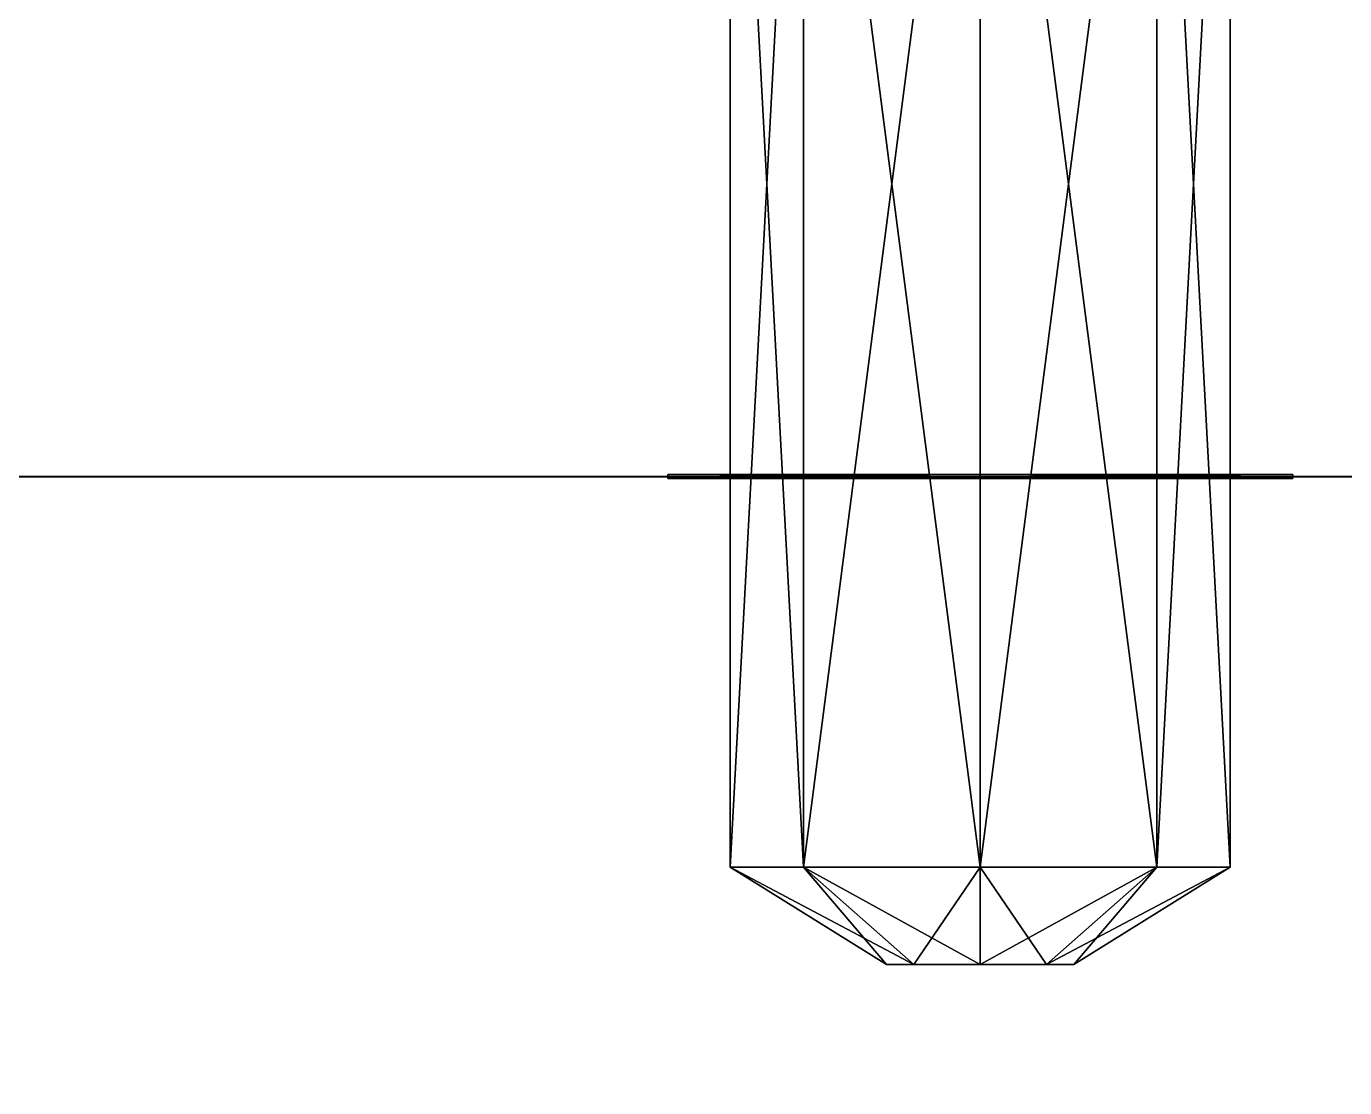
# Model space of a CAD drawing. Extents: x -150 to 2334, y -150 to 2984.
# Drawn here: x 2031.73 to 2052.83, y 36.01 to 53 of the extents above; entities that cross this region are included whole.
import ezdxf

# ---------------------------------------------------------------- set-up
doc = ezdxf.new("R2010")
doc.units = 0
for name, color, linetype in [('LAYER0', 7, 'CONTINUOUS'), ('LAYER14', 7, 'CONTINUOUS'), ('LAYER226', 7, 'CONTINUOUS'), ('LAYER278', 7, 'CONTINUOUS'), ('LAYER309', 7, 'CONTINUOUS'), ('LAYER31', 7, 'CONTINUOUS'), ('LAYER39', 7, 'CONTINUOUS'), ('LAYER409', 7, 'CONTINUOUS'), ('LAYER56', 7, 'CONTINUOUS'), ('LAYER6', 7, 'CONTINUOUS'), ('LAYER64', 7, 'CONTINUOUS')]:
    doc.layers.add(name, color=color, linetype=linetype)

msp = doc.modelspace()

# ---------------------------------------------------------------- linework, layer by layer
at = {"layer": 'LAYER0', "invisible_edges": 1}
for points in [[(2334, 2984, -5), (-150, -150, -5), (-150, 2984, -5), (2334, 2984, -5)], [(-150, -150, -5), (2334, 2984, -5), (2334, -150, -5), (-150, -150, -5)], [(2334, -150), (-150, 2984), (-150, -150), (2334, -150)], [(-150, 2984), (2334, -150), (2334, 2984), (-150, 2984)]]:
    msp.add_3dface(points, dxfattribs=at)
at = {"layer": 'LAYER14'}
for points in [[(2044.172, 39.54102, 854.1716), (2043, 39.54102, 857), (2044.172, 61.41602, 854.1716), (2044.172, 39.54102, 854.1716)], [(2044.172, 61.41602, 854.1716), (2043, 39.54102, 857), (2043, 61.41602, 857), (2044.172, 61.41602, 854.1716)], [(2044.172, 39.54102, 859.8284), (2043, 39.54102, 857), (2043, 61.41602, 857), (2044.172, 39.54102, 859.8284)], [(2044.172, 39.54102, 859.8284), (2043, 61.41602, 857), (2044.172, 61.41602, 859.8284), (2044.172, 39.54102, 859.8284)], [(2044.172, 39.54102, 854.1716), (2043, 39.54102, 857), (2043, 61.41602, 857), (2044.172, 39.54102, 854.1716)], [(2043, 61.41602, 857), (2044.172, 39.54102, 854.1716), (2044.172, 61.41602, 854.1716), (2043, 61.41602, 857)], [(2044.172, 39.54102, 859.8284), (2044.172, 61.41602, 859.8284), (2043, 61.41602, 857), (2044.172, 39.54102, 859.8284)], [(2044.172, 39.54102, 859.8284), (2043, 61.41602, 857), (2043, 39.54102, 857), (2044.172, 39.54102, 859.8284)], [(2044.172, 39.54102, 854.1716), (2043, 39.54102, 857), (2043, 61.41602, 857), (2044.172, 39.54102, 854.1716)], [(2043, 61.41602, 857), (2044.172, 39.54102, 854.1716), (2044.172, 61.41602, 854.1716), (2043, 61.41602, 857)], [(2044.172, 39.54102, 859.8284), (2043, 39.54102, 857), (2044.172, 61.41602, 859.8284), (2044.172, 39.54102, 859.8284)], [(2043, 39.54102, 857), (2044.172, 61.41602, 859.8284), (2043, 61.41602, 857), (2043, 39.54102, 857)], [(2047, 39.54102, 853), (2044.172, 39.54102, 854.1716), (2047, 61.41602, 853), (2047, 39.54102, 853)], [(2047, 61.41602, 853), (2044.172, 39.54102, 854.1716), (2044.172, 61.41602, 854.1716), (2047, 61.41602, 853)], [(2044.172, 39.54102, 859.8284), (2047, 39.54102, 861), (2044.172, 61.41602, 859.8284), (2044.172, 39.54102, 859.8284)], [(2044.172, 61.41602, 859.8284), (2047, 39.54102, 861), (2047, 61.41602, 861), (2044.172, 61.41602, 859.8284)], [(2044.172, 39.54102, 854.1716), (2047, 39.54102, 853), (2044.172, 61.41602, 854.1716), (2044.172, 39.54102, 854.1716)], [(2047, 39.54102, 853), (2044.172, 61.41602, 854.1716), (2047, 61.41602, 853), (2047, 39.54102, 853)], [(2044.172, 39.54102, 859.8284), (2047, 39.54102, 861), (2047, 61.41602, 861), (2044.172, 39.54102, 859.8284)], [(2047, 61.41602, 861), (2044.172, 39.54102, 859.8284), (2044.172, 61.41602, 859.8284), (2047, 61.41602, 861)], [(2044.172, 39.54102, 854.1716), (2047, 39.54102, 853), (2044.172, 61.41602, 854.1716), (2044.172, 39.54102, 854.1716)], [(2047, 39.54102, 853), (2044.172, 61.41602, 854.1716), (2047, 61.41602, 853), (2047, 39.54102, 853)], [(2044.172, 39.54102, 859.8284), (2047, 39.54102, 861), (2047, 61.41602, 861), (2044.172, 39.54102, 859.8284)], [(2047, 61.41602, 861), (2044.172, 39.54102, 859.8284), (2044.172, 61.41602, 859.8284), (2047, 61.41602, 861)], [(2049.828, 39.54102, 854.1716), (2047, 39.54102, 853), (2049.828, 61.41602, 854.1716), (2049.828, 39.54102, 854.1716)], [(2049.828, 61.41602, 854.1716), (2047, 39.54102, 853), (2047, 61.41602, 853), (2049.828, 61.41602, 854.1716)], [(2049.828, 61.41602, 859.8284), (2047, 61.41602, 861), (2049.828, 39.54102, 859.8284), (2049.828, 61.41602, 859.8284)], [(2049.828, 39.54102, 859.8284), (2047, 61.41602, 861), (2047, 39.54102, 861), (2049.828, 39.54102, 859.8284)], [(2049.828, 39.54102, 854.1716), (2047, 39.54102, 853), (2047, 61.41602, 853), (2049.828, 39.54102, 854.1716)], [(2047, 61.41602, 853), (2049.828, 39.54102, 854.1716), (2049.828, 61.41602, 854.1716), (2047, 61.41602, 853)], [(2049.828, 39.54102, 854.1716), (2047, 39.54102, 853), (2047, 61.41602, 853), (2049.828, 39.54102, 854.1716)], [(2047, 61.41602, 853), (2049.828, 39.54102, 854.1716), (2049.828, 61.41602, 854.1716), (2047, 61.41602, 853)], [(2049.828, 61.41602, 859.8284), (2047, 61.41602, 861), (2047, 39.54102, 861), (2049.828, 61.41602, 859.8284)], [(2047, 39.54102, 861), (2049.828, 61.41602, 859.8284), (2049.828, 39.54102, 859.8284), (2047, 39.54102, 861)], [(2051, 61.41602, 857), (2049.828, 61.41602, 859.8284), (2051, 39.54102, 857), (2051, 61.41602, 857)], [(2051, 39.54102, 857), (2049.828, 61.41602, 859.8284), (2049.828, 39.54102, 859.8284), (2051, 39.54102, 857)], [(2049.828, 61.41602, 854.1716), (2051, 61.41602, 857), (2049.828, 39.54102, 854.1716), (2049.828, 61.41602, 854.1716)], [(2049.828, 39.54102, 854.1716), (2051, 61.41602, 857), (2051, 39.54102, 857), (2049.828, 39.54102, 854.1716)], [(2049.828, 61.41602, 859.8284), (2051, 61.41602, 857), (2049.828, 39.54102, 859.8284), (2049.828, 61.41602, 859.8284)], [(2051, 61.41602, 857), (2049.828, 39.54102, 859.8284), (2051, 39.54102, 857), (2051, 61.41602, 857)], [(2049.828, 61.41602, 854.1716), (2051, 61.41602, 857), (2051, 39.54102, 857), (2049.828, 61.41602, 854.1716)], [(2051, 39.54102, 857), (2049.828, 61.41602, 854.1716), (2049.828, 39.54102, 854.1716), (2051, 39.54102, 857)], [(2042, 45.82227, 852), (2042, 45.82227, 862), (2052, 45.82227, 852), (2042, 45.82227, 852)], [(2052, 45.82227, 852), (2042, 45.82227, 862), (2052, 45.82227, 862), (2052, 45.82227, 852)], [(2042, 45.82227, 852), (2042, 45.75977, 852), (2042, 45.82227, 862), (2042, 45.82227, 852)], [(2042, 45.82227, 862), (2042, 45.75977, 852), (2042, 45.75977, 862), (2042, 45.82227, 862)], [(2052, 45.82227, 852), (2052, 45.75977, 852), (2042, 45.82227, 852), (2052, 45.82227, 852)], [(2042, 45.82227, 852), (2052, 45.75977, 852), (2042, 45.75977, 852), (2042, 45.82227, 852)], [(2042, 45.82227, 862), (2042, 45.75977, 862), (2052, 45.82227, 862), (2042, 45.82227, 862)], [(2052, 45.82227, 862), (2042, 45.75977, 862), (2052, 45.75977, 862), (2052, 45.82227, 862)], [(2052, 45.75977, 852), (2052, 45.75977, 862), (2042, 45.75977, 852), (2052, 45.75977, 852)], [(2042, 45.75977, 852), (2052, 45.75977, 862), (2042, 45.75977, 862), (2042, 45.75977, 852)], [(2044.172, 39.54102, 854.1716), (2045.5, 37.97852, 857), (2043, 39.54102, 857), (2044.172, 39.54102, 854.1716)], [(2045.5, 37.97852, 857), (2045.939, 37.97852, 858.0607), (2043, 39.54102, 857), (2045.5, 37.97852, 857)], [(2043, 39.54102, 857), (2045.939, 37.97852, 858.0607), (2044.172, 39.54102, 859.8284), (2043, 39.54102, 857)], [(2045.939, 37.97852, 855.9393), (2045.5, 37.97852, 857), (2043, 39.54102, 857), (2045.939, 37.97852, 855.9393)], [(2045.939, 37.97852, 855.9393), (2043, 39.54102, 857), (2044.172, 39.54102, 854.1716), (2045.939, 37.97852, 855.9393)], [(2045.5, 37.97852, 857), (2044.172, 39.54102, 859.8284), (2043, 39.54102, 857), (2045.5, 37.97852, 857)], [(2045.939, 37.97852, 855.9393), (2045.5, 37.97852, 857), (2044.172, 39.54102, 854.1716), (2045.939, 37.97852, 855.9393)], [(2047, 39.54102, 853), (2045.939, 37.97852, 855.9393), (2044.172, 39.54102, 854.1716), (2047, 39.54102, 853)], [(2047, 37.97852, 858.5), (2045.939, 37.97852, 858.0607), (2044.172, 39.54102, 859.8284), (2047, 37.97852, 858.5)], [(2047, 37.97852, 858.5), (2044.172, 39.54102, 859.8284), (2047, 39.54102, 861), (2047, 37.97852, 858.5)], [(2047, 37.97852, 855.5), (2045.939, 37.97852, 855.9393), (2044.172, 39.54102, 854.1716), (2047, 37.97852, 855.5)], [(2047, 37.97852, 855.5), (2044.172, 39.54102, 854.1716), (2047, 39.54102, 853), (2047, 37.97852, 855.5)], [(2045.5, 37.97852, 857), (2045.939, 37.97852, 858.0607), (2044.172, 39.54102, 859.8284), (2045.5, 37.97852, 857)], [(2047, 37.97852, 858.5), (2047, 39.54102, 861), (2044.172, 39.54102, 859.8284), (2047, 37.97852, 858.5)], [(2047, 37.97852, 858.5), (2044.172, 39.54102, 859.8284), (2045.939, 37.97852, 858.0607), (2047, 37.97852, 858.5)], [(2047, 37.97852, 855.5), (2045.939, 37.97852, 855.9393), (2047, 39.54102, 853), (2047, 37.97852, 855.5)], [(2048.061, 37.97852, 855.9393), (2047, 37.97852, 855.5), (2049.828, 39.54102, 854.1716), (2048.061, 37.97852, 855.9393)], [(2049.828, 39.54102, 854.1716), (2047, 37.97852, 855.5), (2047, 39.54102, 853), (2049.828, 39.54102, 854.1716)], [(2048.061, 37.97852, 858.0607), (2049.828, 39.54102, 859.8284), (2047, 37.97852, 858.5), (2048.061, 37.97852, 858.0607)], [(2047, 37.97852, 858.5), (2049.828, 39.54102, 859.8284), (2047, 39.54102, 861), (2047, 37.97852, 858.5)], [(2048.061, 37.97852, 858.0607), (2049.828, 39.54102, 859.8284), (2047, 39.54102, 861), (2048.061, 37.97852, 858.0607)], [(2048.061, 37.97852, 858.0607), (2047, 39.54102, 861), (2047, 37.97852, 858.5), (2048.061, 37.97852, 858.0607)], [(2049.828, 39.54102, 854.1716), (2048.061, 37.97852, 855.9393), (2047, 37.97852, 855.5), (2049.828, 39.54102, 854.1716)], [(2049.828, 39.54102, 854.1716), (2047, 37.97852, 855.5), (2047, 39.54102, 853), (2049.828, 39.54102, 854.1716)], [(2048.5, 37.97852, 857), (2049.828, 39.54102, 859.8284), (2048.061, 37.97852, 858.0607), (2048.5, 37.97852, 857)], [(2049.828, 39.54102, 854.1716), (2048.5, 37.97852, 857), (2048.061, 37.97852, 855.9393), (2049.828, 39.54102, 854.1716)], [(2051, 39.54102, 857), (2048.5, 37.97852, 857), (2048.061, 37.97852, 855.9393), (2051, 39.54102, 857)], [(2051, 39.54102, 857), (2048.061, 37.97852, 855.9393), (2049.828, 39.54102, 854.1716), (2051, 39.54102, 857)], [(2051, 39.54102, 857), (2049.828, 39.54102, 859.8284), (2048.061, 37.97852, 858.0607), (2051, 39.54102, 857)], [(2051, 39.54102, 857), (2048.061, 37.97852, 858.0607), (2048.5, 37.97852, 857), (2051, 39.54102, 857)], [(2051, 39.54102, 857), (2049.828, 39.54102, 859.8284), (2048.5, 37.97852, 857), (2051, 39.54102, 857)], [(2051, 39.54102, 857), (2048.5, 37.97852, 857), (2049.828, 39.54102, 854.1716), (2051, 39.54102, 857)], [(2048.061, 37.97852, 858.0607), (2045.5, 37.97852, 857), (2045.939, 37.97852, 858.0607), (2048.061, 37.97852, 858.0607)], [(2048.5, 37.97852, 857), (2045.939, 37.97852, 855.9393), (2045.5, 37.97852, 857), (2048.5, 37.97852, 857)], [(2048.5, 37.97852, 857), (2045.5, 37.97852, 857), (2048.061, 37.97852, 858.0607), (2048.5, 37.97852, 857)], [(2048.061, 37.97852, 858.0607), (2045.939, 37.97852, 858.0607), (2045.5, 37.97852, 857), (2048.061, 37.97852, 858.0607)], [(2048.5, 37.97852, 857), (2048.061, 37.97852, 858.0607), (2045.5, 37.97852, 857), (2048.5, 37.97852, 857)], [(2048.5, 37.97852, 857), (2045.5, 37.97852, 857), (2045.939, 37.97852, 855.9393), (2048.5, 37.97852, 857)], [(2047, 37.97852, 855.5), (2048.5, 37.97852, 857), (2045.939, 37.97852, 855.9393), (2047, 37.97852, 855.5)], [(2048.061, 37.97852, 858.0607), (2045.939, 37.97852, 858.0607), (2047, 37.97852, 858.5), (2048.061, 37.97852, 858.0607)], [(2048.061, 37.97852, 858.0607), (2047, 37.97852, 858.5), (2045.939, 37.97852, 858.0607), (2048.061, 37.97852, 858.0607)], [(2048.5, 37.97852, 857), (2048.061, 37.97852, 855.9393), (2045.939, 37.97852, 855.9393), (2048.5, 37.97852, 857)], [(2045.939, 37.97852, 855.9393), (2048.061, 37.97852, 855.9393), (2047, 37.97852, 855.5), (2045.939, 37.97852, 855.9393)], [(2048.061, 37.97852, 855.9393), (2048.5, 37.97852, 857), (2047, 37.97852, 855.5), (2048.061, 37.97852, 855.9393)]]:
    msp.add_3dface(points, dxfattribs=at)
at = {"layer": 'LAYER226', "invisible_edges": 1}
for points in [[(2164, 45.79199), (1614, 45.79199, 2350), (2164, 45.79199, 2350), (2164, 45.79199)], [(1614, 45.79199, 2350), (2164, 45.79199), (1614, 45.79199), (1614, 45.79199, 2350)], [(2164, 45.79199), (1614, 27.79199), (1614, 45.79199), (2164, 45.79199)], [(1614, 27.79199), (2164, 45.79199), (2164, 27.79199), (1614, 27.79199)], [(2164, 27.79199, 2350), (1614, 45.79199, 2350), (1614, 27.79199, 2350), (2164, 27.79199, 2350)], [(1614, 45.79199, 2350), (2164, 27.79199, 2350), (2164, 45.79199, 2350), (1614, 45.79199, 2350)]]:
    msp.add_3dface(points, dxfattribs=at)
at = {"layer": 'LAYER278', "invisible_edges": 1}
for points in [[(2164, 45.78802, 80), (1614, 758.458, 80), (2164, 758.458, 80), (2164, 45.78802, 80)], [(1614, 758.458, 80), (2164, 45.78802, 80), (1614, 45.78802, 80), (1614, 758.458, 80)], [(1614, 45.78802, 98), (2164, 758.458, 98), (1614, 758.458, 98), (1614, 45.78802, 98)], [(2164, 758.458, 98), (1614, 45.78802, 98), (2164, 45.78802, 98), (2164, 758.458, 98)], [(2164, 45.78802, 80), (1614, 45.78802, 98), (1614, 45.78802, 80), (2164, 45.78802, 80)], [(1614, 45.78802, 98), (2164, 45.78802, 80), (2164, 45.78802, 98), (1614, 45.78802, 98)]]:
    msp.add_3dface(points, dxfattribs=at)
at = {"layer": 'LAYER309', "invisible_edges": 1}
for points in [[(2164, 758.458, 2349), (1614, 45.78802, 2349), (2164, 45.78802, 2349), (2164, 758.458, 2349)], [(1614, 45.78802, 2349), (2164, 758.458, 2349), (1614, 758.458, 2349), (1614, 45.78802, 2349)], [(1614, 758.458, 2331), (2164, 45.78802, 2331), (1614, 45.78802, 2331), (1614, 758.458, 2331)], [(2164, 45.78802, 2331), (1614, 758.458, 2331), (2164, 758.458, 2331), (2164, 45.78802, 2331)], [(2164, 45.78802, 2331), (1614, 45.78802, 2349), (1614, 45.78802, 2331), (2164, 45.78802, 2331)], [(1614, 45.78802, 2349), (2164, 45.78802, 2331), (2164, 45.78802, 2349), (1614, 45.78802, 2349)]]:
    msp.add_3dface(points, dxfattribs=at)
at = {"layer": 'LAYER31', "invisible_edges": 1}
for points in [[(2139.4, 758.461, 1934), (1674, 45.79102, 1934), (2139.4, 45.79102, 1934), (2139.4, 758.461, 1934)], [(1674, 45.79102, 1934), (2139.4, 758.461, 1934), (1674, 758.461, 1934), (1674, 45.79102, 1934)], [(1674, 758.461, 1916), (2139.4, 45.79102, 1916), (1674, 45.79102, 1916), (1674, 758.461, 1916)], [(2139.4, 45.79102, 1916), (1674, 758.461, 1916), (2139.4, 758.461, 1916), (2139.4, 45.79102, 1916)], [(2139.4, 45.79102, 1916), (1674, 45.79102, 1934), (1674, 45.79102, 1916), (2139.4, 45.79102, 1916)], [(1674, 45.79102, 1934), (2139.4, 45.79102, 1916), (2139.4, 45.79102, 1934), (1674, 45.79102, 1934)]]:
    msp.add_3dface(points, dxfattribs=at)
at = {"layer": 'LAYER39'}
for points in [[(2044.172, 39.54102, 1922.172), (2043, 39.54102, 1925), (2044.172, 61.41602, 1922.172), (2044.172, 39.54102, 1922.172)], [(2044.172, 61.41602, 1922.172), (2043, 39.54102, 1925), (2043, 61.41602, 1925), (2044.172, 61.41602, 1922.172)], [(2044.172, 39.54102, 1927.828), (2043, 39.54102, 1925), (2043, 61.41602, 1925), (2044.172, 39.54102, 1927.828)], [(2044.172, 39.54102, 1927.828), (2043, 61.41602, 1925), (2044.172, 61.41602, 1927.828), (2044.172, 39.54102, 1927.828)], [(2044.172, 39.54102, 1922.172), (2043, 39.54102, 1925), (2043, 61.41602, 1925), (2044.172, 39.54102, 1922.172)], [(2043, 61.41602, 1925), (2044.172, 39.54102, 1922.172), (2044.172, 61.41602, 1922.172), (2043, 61.41602, 1925)], [(2044.172, 39.54102, 1927.828), (2044.172, 61.41602, 1927.828), (2043, 61.41602, 1925), (2044.172, 39.54102, 1927.828)], [(2044.172, 39.54102, 1927.828), (2043, 61.41602, 1925), (2043, 39.54102, 1925), (2044.172, 39.54102, 1927.828)], [(2044.172, 39.54102, 1922.172), (2043, 39.54102, 1925), (2043, 61.41602, 1925), (2044.172, 39.54102, 1922.172)], [(2043, 61.41602, 1925), (2044.172, 39.54102, 1922.172), (2044.172, 61.41602, 1922.172), (2043, 61.41602, 1925)], [(2044.172, 39.54102, 1927.828), (2043, 39.54102, 1925), (2044.172, 61.41602, 1927.828), (2044.172, 39.54102, 1927.828)], [(2043, 39.54102, 1925), (2044.172, 61.41602, 1927.828), (2043, 61.41602, 1925), (2043, 39.54102, 1925)], [(2047, 39.54102, 1921), (2044.172, 39.54102, 1922.172), (2047, 61.41602, 1921), (2047, 39.54102, 1921)], [(2047, 61.41602, 1921), (2044.172, 39.54102, 1922.172), (2044.172, 61.41602, 1922.172), (2047, 61.41602, 1921)], [(2044.172, 39.54102, 1927.828), (2047, 39.54102, 1929), (2044.172, 61.41602, 1927.828), (2044.172, 39.54102, 1927.828)], [(2044.172, 61.41602, 1927.828), (2047, 39.54102, 1929), (2047, 61.41602, 1929), (2044.172, 61.41602, 1927.828)], [(2044.172, 39.54102, 1922.172), (2047, 39.54102, 1921), (2044.172, 61.41602, 1922.172), (2044.172, 39.54102, 1922.172)], [(2047, 39.54102, 1921), (2044.172, 61.41602, 1922.172), (2047, 61.41602, 1921), (2047, 39.54102, 1921)], [(2044.172, 39.54102, 1927.828), (2047, 39.54102, 1929), (2047, 61.41602, 1929), (2044.172, 39.54102, 1927.828)], [(2047, 61.41602, 1929), (2044.172, 39.54102, 1927.828), (2044.172, 61.41602, 1927.828), (2047, 61.41602, 1929)], [(2044.172, 39.54102, 1922.172), (2047, 39.54102, 1921), (2044.172, 61.41602, 1922.172), (2044.172, 39.54102, 1922.172)], [(2047, 39.54102, 1921), (2044.172, 61.41602, 1922.172), (2047, 61.41602, 1921), (2047, 39.54102, 1921)], [(2044.172, 39.54102, 1927.828), (2047, 39.54102, 1929), (2047, 61.41602, 1929), (2044.172, 39.54102, 1927.828)], [(2047, 61.41602, 1929), (2044.172, 39.54102, 1927.828), (2044.172, 61.41602, 1927.828), (2047, 61.41602, 1929)], [(2049.828, 39.54102, 1922.172), (2047, 39.54102, 1921), (2049.828, 61.41602, 1922.172), (2049.828, 39.54102, 1922.172)], [(2049.828, 61.41602, 1922.172), (2047, 39.54102, 1921), (2047, 61.41602, 1921), (2049.828, 61.41602, 1922.172)], [(2049.828, 61.41602, 1927.828), (2047, 61.41602, 1929), (2049.828, 39.54102, 1927.828), (2049.828, 61.41602, 1927.828)], [(2049.828, 39.54102, 1927.828), (2047, 61.41602, 1929), (2047, 39.54102, 1929), (2049.828, 39.54102, 1927.828)], [(2049.828, 39.54102, 1922.172), (2047, 39.54102, 1921), (2047, 61.41602, 1921), (2049.828, 39.54102, 1922.172)], [(2047, 61.41602, 1921), (2049.828, 39.54102, 1922.172), (2049.828, 61.41602, 1922.172), (2047, 61.41602, 1921)], [(2049.828, 39.54102, 1922.172), (2047, 39.54102, 1921), (2047, 61.41602, 1921), (2049.828, 39.54102, 1922.172)], [(2047, 61.41602, 1921), (2049.828, 39.54102, 1922.172), (2049.828, 61.41602, 1922.172), (2047, 61.41602, 1921)], [(2049.828, 61.41602, 1927.828), (2047, 61.41602, 1929), (2047, 39.54102, 1929), (2049.828, 61.41602, 1927.828)], [(2047, 39.54102, 1929), (2049.828, 61.41602, 1927.828), (2049.828, 39.54102, 1927.828), (2047, 39.54102, 1929)], [(2051, 61.41602, 1925), (2049.828, 61.41602, 1927.828), (2051, 39.54102, 1925), (2051, 61.41602, 1925)], [(2051, 39.54102, 1925), (2049.828, 61.41602, 1927.828), (2049.828, 39.54102, 1927.828), (2051, 39.54102, 1925)], [(2049.828, 61.41602, 1922.172), (2051, 61.41602, 1925), (2049.828, 39.54102, 1922.172), (2049.828, 61.41602, 1922.172)], [(2049.828, 39.54102, 1922.172), (2051, 61.41602, 1925), (2051, 39.54102, 1925), (2049.828, 39.54102, 1922.172)], [(2049.828, 61.41602, 1927.828), (2051, 61.41602, 1925), (2049.828, 39.54102, 1927.828), (2049.828, 61.41602, 1927.828)], [(2051, 61.41602, 1925), (2049.828, 39.54102, 1927.828), (2051, 39.54102, 1925), (2051, 61.41602, 1925)], [(2049.828, 61.41602, 1922.172), (2051, 61.41602, 1925), (2051, 39.54102, 1925), (2049.828, 61.41602, 1922.172)], [(2051, 39.54102, 1925), (2049.828, 61.41602, 1922.172), (2049.828, 39.54102, 1922.172), (2051, 39.54102, 1925)], [(2042, 45.82227, 1920), (2042, 45.82227, 1930), (2052, 45.82227, 1920), (2042, 45.82227, 1920)], [(2052, 45.82227, 1920), (2042, 45.82227, 1930), (2052, 45.82227, 1930), (2052, 45.82227, 1920)], [(2042, 45.82227, 1920), (2042, 45.75977, 1920), (2042, 45.82227, 1930), (2042, 45.82227, 1920)], [(2042, 45.82227, 1930), (2042, 45.75977, 1920), (2042, 45.75977, 1930), (2042, 45.82227, 1930)], [(2052, 45.82227, 1920), (2052, 45.75977, 1920), (2042, 45.82227, 1920), (2052, 45.82227, 1920)], [(2042, 45.82227, 1920), (2052, 45.75977, 1920), (2042, 45.75977, 1920), (2042, 45.82227, 1920)], [(2042, 45.82227, 1930), (2042, 45.75977, 1930), (2052, 45.82227, 1930), (2042, 45.82227, 1930)], [(2052, 45.82227, 1930), (2042, 45.75977, 1930), (2052, 45.75977, 1930), (2052, 45.82227, 1930)], [(2052, 45.75977, 1920), (2052, 45.75977, 1930), (2042, 45.75977, 1920), (2052, 45.75977, 1920)], [(2042, 45.75977, 1920), (2052, 45.75977, 1930), (2042, 45.75977, 1930), (2042, 45.75977, 1920)], [(2044.172, 39.54102, 1922.172), (2045.5, 37.97852, 1925), (2043, 39.54102, 1925), (2044.172, 39.54102, 1922.172)], [(2045.5, 37.97852, 1925), (2045.939, 37.97852, 1926.061), (2043, 39.54102, 1925), (2045.5, 37.97852, 1925)], [(2043, 39.54102, 1925), (2045.939, 37.97852, 1926.061), (2044.172, 39.54102, 1927.828), (2043, 39.54102, 1925)], [(2045.939, 37.97852, 1923.939), (2045.5, 37.97852, 1925), (2043, 39.54102, 1925), (2045.939, 37.97852, 1923.939)], [(2045.939, 37.97852, 1923.939), (2043, 39.54102, 1925), (2044.172, 39.54102, 1922.172), (2045.939, 37.97852, 1923.939)], [(2045.5, 37.97852, 1925), (2044.172, 39.54102, 1927.828), (2043, 39.54102, 1925), (2045.5, 37.97852, 1925)], [(2045.939, 37.97852, 1923.939), (2045.5, 37.97852, 1925), (2044.172, 39.54102, 1922.172), (2045.939, 37.97852, 1923.939)], [(2047, 39.54102, 1921), (2045.939, 37.97852, 1923.939), (2044.172, 39.54102, 1922.172), (2047, 39.54102, 1921)], [(2047, 37.97852, 1926.5), (2045.939, 37.97852, 1926.061), (2044.172, 39.54102, 1927.828), (2047, 37.97852, 1926.5)], [(2047, 37.97852, 1926.5), (2044.172, 39.54102, 1927.828), (2047, 39.54102, 1929), (2047, 37.97852, 1926.5)], [(2047, 37.97852, 1923.5), (2045.939, 37.97852, 1923.939), (2044.172, 39.54102, 1922.172), (2047, 37.97852, 1923.5)], [(2047, 37.97852, 1923.5), (2044.172, 39.54102, 1922.172), (2047, 39.54102, 1921), (2047, 37.97852, 1923.5)], [(2045.5, 37.97852, 1925), (2045.939, 37.97852, 1926.061), (2044.172, 39.54102, 1927.828), (2045.5, 37.97852, 1925)], [(2047, 37.97852, 1926.5), (2047, 39.54102, 1929), (2044.172, 39.54102, 1927.828), (2047, 37.97852, 1926.5)], [(2047, 37.97852, 1926.5), (2044.172, 39.54102, 1927.828), (2045.939, 37.97852, 1926.061), (2047, 37.97852, 1926.5)], [(2047, 37.97852, 1923.5), (2045.939, 37.97852, 1923.939), (2047, 39.54102, 1921), (2047, 37.97852, 1923.5)], [(2048.061, 37.97852, 1923.939), (2047, 37.97852, 1923.5), (2049.828, 39.54102, 1922.172), (2048.061, 37.97852, 1923.939)], [(2049.828, 39.54102, 1922.172), (2047, 37.97852, 1923.5), (2047, 39.54102, 1921), (2049.828, 39.54102, 1922.172)], [(2048.061, 37.97852, 1926.061), (2049.828, 39.54102, 1927.828), (2047, 37.97852, 1926.5), (2048.061, 37.97852, 1926.061)], [(2047, 37.97852, 1926.5), (2049.828, 39.54102, 1927.828), (2047, 39.54102, 1929), (2047, 37.97852, 1926.5)], [(2048.061, 37.97852, 1926.061), (2049.828, 39.54102, 1927.828), (2047, 39.54102, 1929), (2048.061, 37.97852, 1926.061)], [(2048.061, 37.97852, 1926.061), (2047, 39.54102, 1929), (2047, 37.97852, 1926.5), (2048.061, 37.97852, 1926.061)], [(2049.828, 39.54102, 1922.172), (2048.061, 37.97852, 1923.939), (2047, 37.97852, 1923.5), (2049.828, 39.54102, 1922.172)], [(2049.828, 39.54102, 1922.172), (2047, 37.97852, 1923.5), (2047, 39.54102, 1921), (2049.828, 39.54102, 1922.172)], [(2048.5, 37.97852, 1925), (2049.828, 39.54102, 1927.828), (2048.061, 37.97852, 1926.061), (2048.5, 37.97852, 1925)], [(2049.828, 39.54102, 1922.172), (2048.5, 37.97852, 1925), (2048.061, 37.97852, 1923.939), (2049.828, 39.54102, 1922.172)], [(2051, 39.54102, 1925), (2048.5, 37.97852, 1925), (2048.061, 37.97852, 1923.939), (2051, 39.54102, 1925)], [(2051, 39.54102, 1925), (2048.061, 37.97852, 1923.939), (2049.828, 39.54102, 1922.172), (2051, 39.54102, 1925)], [(2051, 39.54102, 1925), (2049.828, 39.54102, 1927.828), (2048.061, 37.97852, 1926.061), (2051, 39.54102, 1925)], [(2051, 39.54102, 1925), (2048.061, 37.97852, 1926.061), (2048.5, 37.97852, 1925), (2051, 39.54102, 1925)], [(2051, 39.54102, 1925), (2049.828, 39.54102, 1927.828), (2048.5, 37.97852, 1925), (2051, 39.54102, 1925)], [(2051, 39.54102, 1925), (2048.5, 37.97852, 1925), (2049.828, 39.54102, 1922.172), (2051, 39.54102, 1925)], [(2048.061, 37.97852, 1926.061), (2045.5, 37.97852, 1925), (2045.939, 37.97852, 1926.061), (2048.061, 37.97852, 1926.061)], [(2048.5, 37.97852, 1925), (2045.939, 37.97852, 1923.939), (2045.5, 37.97852, 1925), (2048.5, 37.97852, 1925)], [(2048.5, 37.97852, 1925), (2045.5, 37.97852, 1925), (2048.061, 37.97852, 1926.061), (2048.5, 37.97852, 1925)], [(2048.061, 37.97852, 1926.061), (2045.939, 37.97852, 1926.061), (2045.5, 37.97852, 1925), (2048.061, 37.97852, 1926.061)], [(2048.5, 37.97852, 1925), (2048.061, 37.97852, 1926.061), (2045.5, 37.97852, 1925), (2048.5, 37.97852, 1925)], [(2048.5, 37.97852, 1925), (2045.5, 37.97852, 1925), (2045.939, 37.97852, 1923.939), (2048.5, 37.97852, 1925)], [(2047, 37.97852, 1923.5), (2048.5, 37.97852, 1925), (2045.939, 37.97852, 1923.939), (2047, 37.97852, 1923.5)], [(2048.061, 37.97852, 1926.061), (2045.939, 37.97852, 1926.061), (2047, 37.97852, 1926.5), (2048.061, 37.97852, 1926.061)], [(2048.061, 37.97852, 1926.061), (2047, 37.97852, 1926.5), (2045.939, 37.97852, 1926.061), (2048.061, 37.97852, 1926.061)], [(2048.5, 37.97852, 1925), (2048.061, 37.97852, 1923.939), (2045.939, 37.97852, 1923.939), (2048.5, 37.97852, 1925)], [(2045.939, 37.97852, 1923.939), (2048.061, 37.97852, 1923.939), (2047, 37.97852, 1923.5), (2045.939, 37.97852, 1923.939)], [(2048.061, 37.97852, 1923.939), (2048.5, 37.97852, 1925), (2047, 37.97852, 1923.5), (2048.061, 37.97852, 1923.939)]]:
    msp.add_3dface(points, dxfattribs=at)
at = {"layer": 'LAYER409', "invisible_edges": 1}
for points in [[(2092, 63.79102, 296), (2012, 45.79102, 296), (2012, 63.79102, 296), (2092, 63.79102, 296)], [(2012, 45.79102, 296), (2092, 63.79102, 296), (2092, 45.79102, 296), (2012, 45.79102, 296)], [(2092, 45.79102, 848), (2012, 63.79102, 848), (2012, 45.79102, 848), (2092, 45.79102, 848)], [(2012, 63.79102, 848), (2092, 45.79102, 848), (2092, 63.79102, 848), (2012, 63.79102, 848)], [(2092, 45.79102, 848), (2012, 45.79102, 296), (2092, 45.79102, 296), (2092, 45.79102, 848)], [(2012, 45.79102, 296), (2092, 45.79102, 848), (2012, 45.79102, 848), (2012, 45.79102, 296)]]:
    msp.add_3dface(points, dxfattribs=at)
at = {"layer": 'LAYER56', "invisible_edges": 1}
for points in [[(2139.4, 758.461, 296), (1674, 45.79102, 296), (2139.4, 45.79102, 296), (2139.4, 758.461, 296)], [(1674, 45.79102, 296), (2139.4, 758.461, 296), (1674, 758.461, 296), (1674, 45.79102, 296)], [(1674, 758.461, 278), (2139.4, 45.79102, 278), (1674, 45.79102, 278), (1674, 758.461, 278)], [(2139.4, 45.79102, 278), (1674, 758.461, 278), (2139.4, 758.461, 278), (2139.4, 45.79102, 278)], [(2139.4, 45.79102, 278), (1674, 45.79102, 296), (1674, 45.79102, 278), (2139.4, 45.79102, 278)], [(1674, 45.79102, 296), (2139.4, 45.79102, 278), (2139.4, 45.79102, 296), (1674, 45.79102, 296)]]:
    msp.add_3dface(points, dxfattribs=at)
at = {"layer": 'LAYER6', "invisible_edges": 1}
for points in [[(2139.4, 758.461, 866), (1674, 45.79102, 866), (2139.4, 45.79102, 866), (2139.4, 758.461, 866)], [(1674, 45.79102, 866), (2139.4, 758.461, 866), (1674, 758.461, 866), (1674, 45.79102, 866)], [(1674, 758.461, 848), (2139.4, 45.79102, 848), (1674, 45.79102, 848), (1674, 758.461, 848)], [(2139.4, 45.79102, 848), (1674, 758.461, 848), (2139.4, 758.461, 848), (2139.4, 45.79102, 848)], [(2139.4, 45.79102, 848), (1674, 45.79102, 866), (1674, 45.79102, 848), (2139.4, 45.79102, 848)], [(1674, 45.79102, 866), (2139.4, 45.79102, 848), (2139.4, 45.79102, 866), (1674, 45.79102, 866)]]:
    msp.add_3dface(points, dxfattribs=at)
at = {"layer": 'LAYER64'}
for points in [[(2044.172, 39.54102, 284.1716), (2043, 39.54102, 287), (2044.172, 61.41602, 284.1716), (2044.172, 39.54102, 284.1716)], [(2044.172, 61.41602, 284.1716), (2043, 39.54102, 287), (2043, 61.41602, 287), (2044.172, 61.41602, 284.1716)], [(2044.172, 39.54102, 289.8284), (2043, 39.54102, 287), (2043, 61.41602, 287), (2044.172, 39.54102, 289.8284)], [(2044.172, 39.54102, 289.8284), (2043, 61.41602, 287), (2044.172, 61.41602, 289.8284), (2044.172, 39.54102, 289.8284)], [(2044.172, 39.54102, 284.1716), (2043, 39.54102, 287), (2043, 61.41602, 287), (2044.172, 39.54102, 284.1716)], [(2043, 61.41602, 287), (2044.172, 39.54102, 284.1716), (2044.172, 61.41602, 284.1716), (2043, 61.41602, 287)], [(2044.172, 39.54102, 289.8284), (2044.172, 61.41602, 289.8284), (2043, 61.41602, 287), (2044.172, 39.54102, 289.8284)], [(2044.172, 39.54102, 289.8284), (2043, 61.41602, 287), (2043, 39.54102, 287), (2044.172, 39.54102, 289.8284)], [(2044.172, 39.54102, 284.1716), (2043, 39.54102, 287), (2043, 61.41602, 287), (2044.172, 39.54102, 284.1716)], [(2043, 61.41602, 287), (2044.172, 39.54102, 284.1716), (2044.172, 61.41602, 284.1716), (2043, 61.41602, 287)], [(2044.172, 39.54102, 289.8284), (2043, 39.54102, 287), (2044.172, 61.41602, 289.8284), (2044.172, 39.54102, 289.8284)], [(2043, 39.54102, 287), (2044.172, 61.41602, 289.8284), (2043, 61.41602, 287), (2043, 39.54102, 287)], [(2047, 39.54102, 283), (2044.172, 39.54102, 284.1716), (2047, 61.41602, 283), (2047, 39.54102, 283)], [(2047, 61.41602, 283), (2044.172, 39.54102, 284.1716), (2044.172, 61.41602, 284.1716), (2047, 61.41602, 283)], [(2044.172, 39.54102, 289.8284), (2047, 39.54102, 291), (2044.172, 61.41602, 289.8284), (2044.172, 39.54102, 289.8284)], [(2044.172, 61.41602, 289.8284), (2047, 39.54102, 291), (2047, 61.41602, 291), (2044.172, 61.41602, 289.8284)], [(2044.172, 39.54102, 284.1716), (2047, 39.54102, 283), (2044.172, 61.41602, 284.1716), (2044.172, 39.54102, 284.1716)], [(2047, 39.54102, 283), (2044.172, 61.41602, 284.1716), (2047, 61.41602, 283), (2047, 39.54102, 283)], [(2044.172, 39.54102, 289.8284), (2047, 39.54102, 291), (2047, 61.41602, 291), (2044.172, 39.54102, 289.8284)], [(2047, 61.41602, 291), (2044.172, 39.54102, 289.8284), (2044.172, 61.41602, 289.8284), (2047, 61.41602, 291)], [(2044.172, 39.54102, 284.1716), (2047, 39.54102, 283), (2044.172, 61.41602, 284.1716), (2044.172, 39.54102, 284.1716)], [(2047, 39.54102, 283), (2044.172, 61.41602, 284.1716), (2047, 61.41602, 283), (2047, 39.54102, 283)], [(2044.172, 39.54102, 289.8284), (2047, 39.54102, 291), (2047, 61.41602, 291), (2044.172, 39.54102, 289.8284)], [(2047, 61.41602, 291), (2044.172, 39.54102, 289.8284), (2044.172, 61.41602, 289.8284), (2047, 61.41602, 291)], [(2049.828, 39.54102, 284.1716), (2047, 39.54102, 283), (2049.828, 61.41602, 284.1716), (2049.828, 39.54102, 284.1716)], [(2049.828, 61.41602, 284.1716), (2047, 39.54102, 283), (2047, 61.41602, 283), (2049.828, 61.41602, 284.1716)], [(2049.828, 61.41602, 289.8284), (2047, 61.41602, 291), (2049.828, 39.54102, 289.8284), (2049.828, 61.41602, 289.8284)], [(2049.828, 39.54102, 289.8284), (2047, 61.41602, 291), (2047, 39.54102, 291), (2049.828, 39.54102, 289.8284)], [(2049.828, 39.54102, 284.1716), (2047, 39.54102, 283), (2047, 61.41602, 283), (2049.828, 39.54102, 284.1716)], [(2047, 61.41602, 283), (2049.828, 39.54102, 284.1716), (2049.828, 61.41602, 284.1716), (2047, 61.41602, 283)], [(2049.828, 39.54102, 284.1716), (2047, 39.54102, 283), (2047, 61.41602, 283), (2049.828, 39.54102, 284.1716)], [(2047, 61.41602, 283), (2049.828, 39.54102, 284.1716), (2049.828, 61.41602, 284.1716), (2047, 61.41602, 283)], [(2049.828, 61.41602, 289.8284), (2047, 61.41602, 291), (2047, 39.54102, 291), (2049.828, 61.41602, 289.8284)], [(2047, 39.54102, 291), (2049.828, 61.41602, 289.8284), (2049.828, 39.54102, 289.8284), (2047, 39.54102, 291)], [(2051, 61.41602, 287), (2049.828, 61.41602, 289.8284), (2051, 39.54102, 287), (2051, 61.41602, 287)], [(2051, 39.54102, 287), (2049.828, 61.41602, 289.8284), (2049.828, 39.54102, 289.8284), (2051, 39.54102, 287)], [(2049.828, 61.41602, 284.1716), (2051, 61.41602, 287), (2049.828, 39.54102, 284.1716), (2049.828, 61.41602, 284.1716)], [(2049.828, 39.54102, 284.1716), (2051, 61.41602, 287), (2051, 39.54102, 287), (2049.828, 39.54102, 284.1716)], [(2049.828, 61.41602, 289.8284), (2051, 61.41602, 287), (2049.828, 39.54102, 289.8284), (2049.828, 61.41602, 289.8284)], [(2051, 61.41602, 287), (2049.828, 39.54102, 289.8284), (2051, 39.54102, 287), (2051, 61.41602, 287)], [(2049.828, 61.41602, 284.1716), (2051, 61.41602, 287), (2051, 39.54102, 287), (2049.828, 61.41602, 284.1716)], [(2051, 39.54102, 287), (2049.828, 61.41602, 284.1716), (2049.828, 39.54102, 284.1716), (2051, 39.54102, 287)], [(2042, 45.82227, 282), (2042, 45.82227, 292), (2052, 45.82227, 282), (2042, 45.82227, 282)], [(2052, 45.82227, 282), (2042, 45.82227, 292), (2052, 45.82227, 292), (2052, 45.82227, 282)], [(2042, 45.82227, 282), (2042, 45.75977, 282), (2042, 45.82227, 292), (2042, 45.82227, 282)], [(2042, 45.82227, 292), (2042, 45.75977, 282), (2042, 45.75977, 292), (2042, 45.82227, 292)], [(2052, 45.82227, 282), (2052, 45.75977, 282), (2042, 45.82227, 282), (2052, 45.82227, 282)], [(2042, 45.82227, 282), (2052, 45.75977, 282), (2042, 45.75977, 282), (2042, 45.82227, 282)], [(2042, 45.82227, 292), (2042, 45.75977, 292), (2052, 45.82227, 292), (2042, 45.82227, 292)], [(2052, 45.82227, 292), (2042, 45.75977, 292), (2052, 45.75977, 292), (2052, 45.82227, 292)], [(2052, 45.75977, 282), (2052, 45.75977, 292), (2042, 45.75977, 282), (2052, 45.75977, 282)], [(2042, 45.75977, 282), (2052, 45.75977, 292), (2042, 45.75977, 292), (2042, 45.75977, 282)], [(2044.172, 39.54102, 284.1716), (2045.5, 37.97852, 287), (2043, 39.54102, 287), (2044.172, 39.54102, 284.1716)], [(2045.5, 37.97852, 287), (2045.939, 37.97852, 288.0607), (2043, 39.54102, 287), (2045.5, 37.97852, 287)], [(2043, 39.54102, 287), (2045.939, 37.97852, 288.0607), (2044.172, 39.54102, 289.8284), (2043, 39.54102, 287)], [(2045.939, 37.97852, 285.9393), (2045.5, 37.97852, 287), (2043, 39.54102, 287), (2045.939, 37.97852, 285.9393)], [(2045.939, 37.97852, 285.9393), (2043, 39.54102, 287), (2044.172, 39.54102, 284.1716), (2045.939, 37.97852, 285.9393)], [(2045.5, 37.97852, 287), (2044.172, 39.54102, 289.8284), (2043, 39.54102, 287), (2045.5, 37.97852, 287)], [(2045.939, 37.97852, 285.9393), (2045.5, 37.97852, 287), (2044.172, 39.54102, 284.1716), (2045.939, 37.97852, 285.9393)], [(2047, 39.54102, 283), (2045.939, 37.97852, 285.9393), (2044.172, 39.54102, 284.1716), (2047, 39.54102, 283)], [(2047, 37.97852, 288.5), (2045.939, 37.97852, 288.0607), (2044.172, 39.54102, 289.8284), (2047, 37.97852, 288.5)], [(2047, 37.97852, 288.5), (2044.172, 39.54102, 289.8284), (2047, 39.54102, 291), (2047, 37.97852, 288.5)], [(2047, 37.97852, 285.5), (2045.939, 37.97852, 285.9393), (2044.172, 39.54102, 284.1716), (2047, 37.97852, 285.5)], [(2047, 37.97852, 285.5), (2044.172, 39.54102, 284.1716), (2047, 39.54102, 283), (2047, 37.97852, 285.5)], [(2045.5, 37.97852, 287), (2045.939, 37.97852, 288.0607), (2044.172, 39.54102, 289.8284), (2045.5, 37.97852, 287)], [(2047, 37.97852, 288.5), (2047, 39.54102, 291), (2044.172, 39.54102, 289.8284), (2047, 37.97852, 288.5)], [(2047, 37.97852, 288.5), (2044.172, 39.54102, 289.8284), (2045.939, 37.97852, 288.0607), (2047, 37.97852, 288.5)], [(2047, 37.97852, 285.5), (2045.939, 37.97852, 285.9393), (2047, 39.54102, 283), (2047, 37.97852, 285.5)], [(2048.061, 37.97852, 285.9393), (2047, 37.97852, 285.5), (2049.828, 39.54102, 284.1716), (2048.061, 37.97852, 285.9393)], [(2049.828, 39.54102, 284.1716), (2047, 37.97852, 285.5), (2047, 39.54102, 283), (2049.828, 39.54102, 284.1716)], [(2048.061, 37.97852, 288.0607), (2049.828, 39.54102, 289.8284), (2047, 37.97852, 288.5), (2048.061, 37.97852, 288.0607)], [(2047, 37.97852, 288.5), (2049.828, 39.54102, 289.8284), (2047, 39.54102, 291), (2047, 37.97852, 288.5)], [(2048.061, 37.97852, 288.0607), (2049.828, 39.54102, 289.8284), (2047, 39.54102, 291), (2048.061, 37.97852, 288.0607)], [(2048.061, 37.97852, 288.0607), (2047, 39.54102, 291), (2047, 37.97852, 288.5), (2048.061, 37.97852, 288.0607)], [(2049.828, 39.54102, 284.1716), (2048.061, 37.97852, 285.9393), (2047, 37.97852, 285.5), (2049.828, 39.54102, 284.1716)], [(2049.828, 39.54102, 284.1716), (2047, 37.97852, 285.5), (2047, 39.54102, 283), (2049.828, 39.54102, 284.1716)], [(2048.5, 37.97852, 287), (2049.828, 39.54102, 289.8284), (2048.061, 37.97852, 288.0607), (2048.5, 37.97852, 287)], [(2049.828, 39.54102, 284.1716), (2048.5, 37.97852, 287), (2048.061, 37.97852, 285.9393), (2049.828, 39.54102, 284.1716)], [(2051, 39.54102, 287), (2048.5, 37.97852, 287), (2048.061, 37.97852, 285.9393), (2051, 39.54102, 287)], [(2051, 39.54102, 287), (2048.061, 37.97852, 285.9393), (2049.828, 39.54102, 284.1716), (2051, 39.54102, 287)], [(2051, 39.54102, 287), (2049.828, 39.54102, 289.8284), (2048.061, 37.97852, 288.0607), (2051, 39.54102, 287)], [(2051, 39.54102, 287), (2048.061, 37.97852, 288.0607), (2048.5, 37.97852, 287), (2051, 39.54102, 287)], [(2051, 39.54102, 287), (2049.828, 39.54102, 289.8284), (2048.5, 37.97852, 287), (2051, 39.54102, 287)], [(2051, 39.54102, 287), (2048.5, 37.97852, 287), (2049.828, 39.54102, 284.1716), (2051, 39.54102, 287)], [(2048.061, 37.97852, 288.0607), (2045.5, 37.97852, 287), (2045.939, 37.97852, 288.0607), (2048.061, 37.97852, 288.0607)], [(2048.5, 37.97852, 287), (2045.939, 37.97852, 285.9393), (2045.5, 37.97852, 287), (2048.5, 37.97852, 287)], [(2048.5, 37.97852, 287), (2045.5, 37.97852, 287), (2048.061, 37.97852, 288.0607), (2048.5, 37.97852, 287)], [(2048.061, 37.97852, 288.0607), (2045.939, 37.97852, 288.0607), (2045.5, 37.97852, 287), (2048.061, 37.97852, 288.0607)], [(2048.5, 37.97852, 287), (2048.061, 37.97852, 288.0607), (2045.5, 37.97852, 287), (2048.5, 37.97852, 287)], [(2048.5, 37.97852, 287), (2045.5, 37.97852, 287), (2045.939, 37.97852, 285.9393), (2048.5, 37.97852, 287)], [(2047, 37.97852, 285.5), (2048.5, 37.97852, 287), (2045.939, 37.97852, 285.9393), (2047, 37.97852, 285.5)], [(2048.061, 37.97852, 288.0607), (2045.939, 37.97852, 288.0607), (2047, 37.97852, 288.5), (2048.061, 37.97852, 288.0607)], [(2048.061, 37.97852, 288.0607), (2047, 37.97852, 288.5), (2045.939, 37.97852, 288.0607), (2048.061, 37.97852, 288.0607)], [(2048.5, 37.97852, 287), (2048.061, 37.97852, 285.9393), (2045.939, 37.97852, 285.9393), (2048.5, 37.97852, 287)], [(2045.939, 37.97852, 285.9393), (2048.061, 37.97852, 285.9393), (2047, 37.97852, 285.5), (2045.939, 37.97852, 285.9393)], [(2048.061, 37.97852, 285.9393), (2048.5, 37.97852, 287), (2047, 37.97852, 285.5), (2048.061, 37.97852, 285.9393)]]:
    msp.add_3dface(points, dxfattribs=at)

doc.saveas('drawing.dxf')
